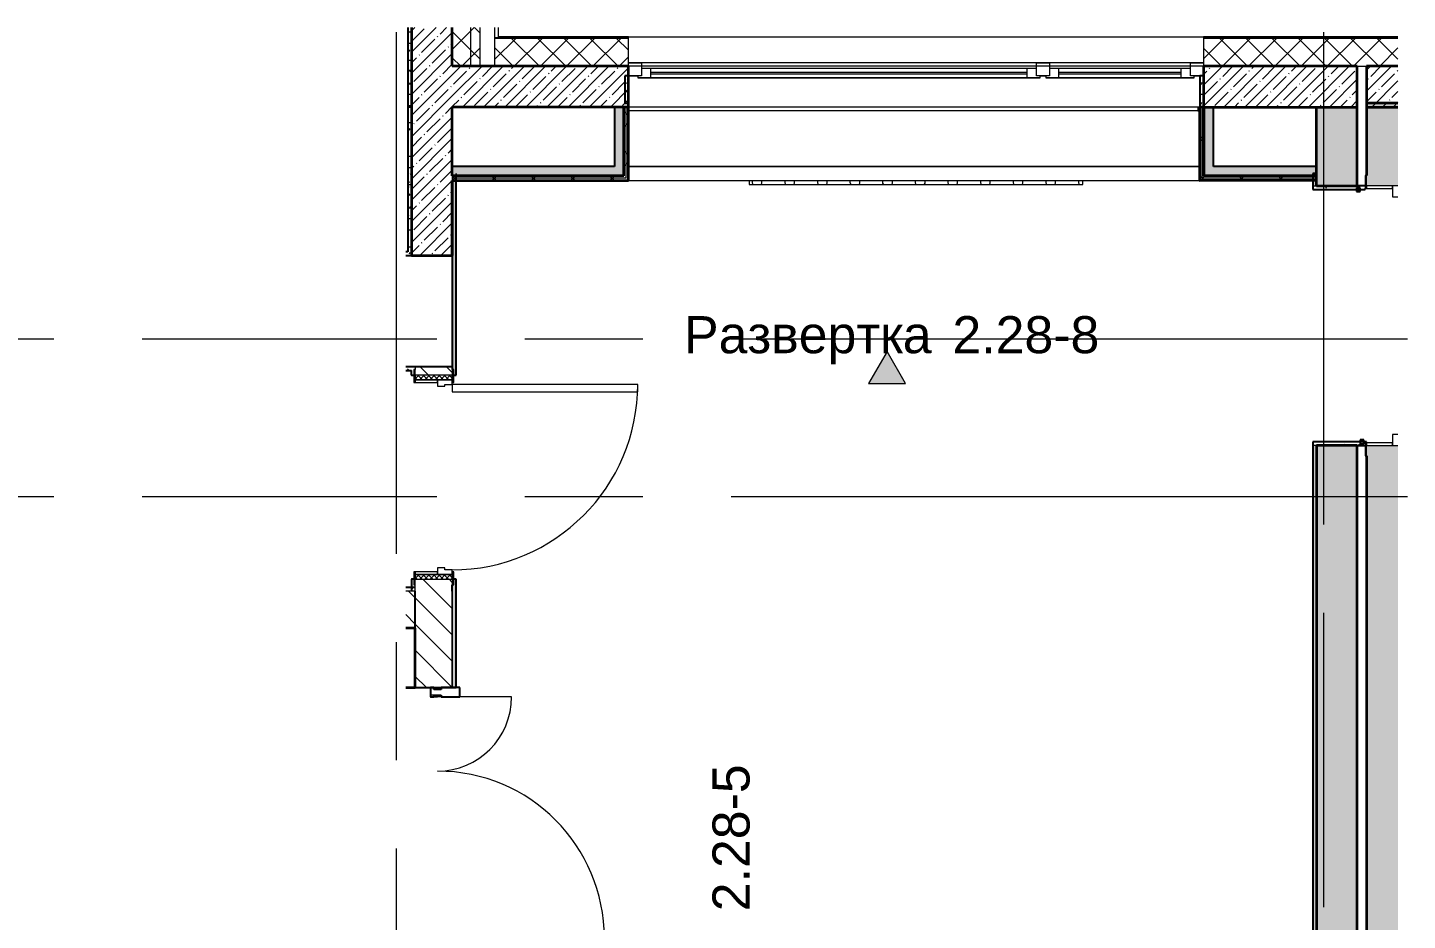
# Model space of a CAD drawing. Header units: millimetres. Extents: x 16345 to 138513, y -2470 to 23828.
# Drawn here: x 31320 to 38760, y 19015 to 23828 of the extents above; entities that cross this region are included whole.
import ezdxf

# ---------------------------------------------------------------- set-up
doc = ezdxf.new("R2010")
doc.units = ezdxf.units.MM
doc.linetypes.add('Осевая', pattern=[3175, 635, -476.25, 1587.5, -476.25])
for name, color, linetype, lineweight in [('A-DOOR', 7, 'Continuous', 9), ('A-DOOR-1', 7, 'Continuous', 13), ('A-DOOR-FRAM', 7, 'Continuous', 13), ('A-DOOR-FRAM-1', 7, 'Continuous', 9), ('A-GLAZ', 7, 'Continuous', 9), ('A-GLAZ-1', 7, 'Continuous', 13), ('A-GLAZ-CWMG', 7, 'Continuous', 9), ('A-GLAZ-CWMG-1', 7, 'Continuous', 25), ('A-WALL', 7, 'Continuous', 9), ('G-ANNO-SYMB', 7, 'Continuous', 9), ('I-WALL', 7, 'Continuous', 9), ('Знаки', 7, 'Continuous', 9), ('Оси', 7, 'Continuous', 9), ('Оси-2', 7, 'Осевая', 9)]:
    doc.layers.add(name, color=color, linetype=linetype, lineweight=lineweight)
for name, color, linetype, lineweight, true_color in [('A-WALL-1', 7, 'Continuous', 13, 0x3c3c3c), ('A-WALL-2', 7, 'Continuous', 35, 0x3c3c3c), ('A-WALL-3', 7, 'Continuous', 25, 0x3c3c3c), ('A-WALL-FNSH-1', 7, 'Continuous', 13, 0x3c3c3c), ('A-WALL-FNSH-2', 7, 'Continuous', 9, 0x3c3c3c)]:
    doc.layers.add(name, color=color, linetype=linetype, lineweight=lineweight, true_color=true_color)
doc.styles.add('Arial_1', font='arial.ttf', dxfattribs={"height": 200})
pattern_1 = [(45, (0, 0), (-57.02463, 57.02463), []), (45, (57.025, 0), (-57.02463, 57.02463), [100.806, -20.161, 3.353, -16.808])]
pattern_2 = [(45, (0, 0), (-70.71068, 70.71068), []), (135, (0, 0), (-70.71068, -70.71068), [])]
pattern_3 = [(135, (0, 0), (-70.71068, -70.71068), [])]
pattern_4 = [(0, (0, 0), (121.92, 30.48), [10.058, -81.382, 10.058, -81.382, -487.68]), (0, (0, 0), (121.92, 30.48), [-182.88, 10.058, -172.822, 10.058, -81.382, -213.36]), (0, (0, 0), (121.92, 30.48), [-457.2, 10.058, -50.902, 10.058, -142.342]), (120, (45.72, 15.24), (-87.356454, 90.345817), [10.058, -81.382, 10.058, -81.382, -487.68]), (120, (45.72, 15.24), (-87.356454, 90.345817), [-182.88, 10.058, -172.822, 10.058, -81.382, -213.36]), (120, (45.72, 15.24), (-87.356454, 90.345817), [-457.2, 10.058, -50.902, 10.058, -142.342]), (240, (60.96, 76.2), (-34.563546, -120.825817), [10.058, -81.382, 10.058, -81.382, -487.68]), (240, (60.96, 76.2), (-34.563546, -120.825817), [-182.88, 10.058, -172.822, 10.058, -81.382, -213.36]), (240, (60.96, 76.2), (-34.563546, -120.825817), [-457.2, 10.058, -50.902, 10.058, -142.342])]
pattern_5 = [(45, (0, 0), (-106.066, 106.066), []), (135, (0, 0), (-106.066, -106.066), [])]

# ---------------------------------------------------------------- blocks, each defined once
blk = doc.blocks.new('120_Окно_СКБ_2Ст - 120_Окно_СКБ_2Ст 3100х2500 _мал_створка слева_ 2-22446355-План разверток пом_ 2_28_ Этаж 2')
at = {"layer": 'A-GLAZ'}
for p, q in [((1550, -57), (-1550, -57)), ((-1549.8, -127), (-1500, -127)), ((-1430, -107), (600, -107)), ((600, -117), (-1430, -117)), ((670, -127), (700, -127)), ((770, -107), (1430, -107)), ((1430, -117), (770, -117)), ((1500, -127), (1530, -127))]:
    blk.add_line(p, q, dxfattribs=at)
at = {"layer": 'A-GLAZ-1'}
for p, q in [((-1550, -127), (-1550, -57)), ((-1550, -57), (-1480, -57)), ((-1480, -57), (-1480, -127)), ((650, -127), (650, -57)), ((650, -57), (720, -57)), ((720, -57), (720, -127)), ((1480, -127), (1480, -57)), ((1480, -57), (1550, -57)), ((1550, -57), (1550, -127)), ((-1480, -127), (-1550, -127)), ((-1480, -127), (-1500, -127)), ((-1500, -127), (-1500, -137)), ((-1500, -137), (670, -137)), ((670, -137), (-1500, -137)), ((650, -87), (-1480, -87)), ((-1480, -87), (-1480, -127)), ((-1430, -137), (-1430, -87)), ((600, -137), (600, -87)), ((650, -127), (650, -87)), ((720, -127), (650, -127)), ((670, -127), (650, -127)), ((670, -137), (670, -127)), ((720, -127), (700, -127)), ((700, -127), (700, -137)), ((700, -137), (1500, -137)), ((1500, -137), (700, -137)), ((1480, -87), (720, -87)), ((720, -87), (720, -127)), ((770, -137), (770, -87)), ((1430, -137), (1430, -87)), ((1480, -127), (1480, -87)), ((1550, -127), (1480, -127)), ((1500, -127), (1480, -127)), ((1500, -137), (1500, -127))]:
    blk.add_line(p, q, dxfattribs=at)
blk = doc.blocks.new('110_Дверь_СКБ_2Ст - Д-1 Лестничная клетка EIS60-24280000-План разверток пом_ 2_28_ Этаж 2')
at = {"layer": 'A-DOOR-FRAM'}
for p, q in [((-687.5, 59.1), (-687.5, 30)), ((-687.5, 30), (-627.5, 30)), ((-672.5, 30), (-687.5, 30)), ((-687.5, 30), (-687.5, -110)), ((-672.5, -110), (-672.5, 30)), ((-627.5, 30), (-627.5, 59.1)), ((652.5, 59.1), (652.5, 30)), ((652.5, 30), (712.5, 30)), ((712.5, 30), (697.5, 30)), ((697.5, 30), (697.5, -110)), ((712.5, 30), (712.5, 59.1)), ((712.5, -110), (712.5, 30)), ((-672.5, -110), (-742.5, -110)), ((-742.5, -110), (-742.5, -118)), ((-742.5, -118), (-672.5, -118)), ((-687.5, -110), (-672.5, -110)), ((-672.5, -118), (-672.5, -110)), ((697.5, -110), (712.5, -110)), ((767.5, -110), (697.5, -110)), ((697.5, -110), (697.5, -118)), ((697.5, -118), (767.5, -118)), ((767.5, -118), (767.5, -110))]:
    blk.add_line(p, q, dxfattribs=at)
blk = doc.blocks.new('110_Дверь_СКБ_1Ст_Внутренняя1 - Д-4б _огнестойкая EI 30_-32701367-План разверток пом_ 2_28_ Этаж 2')
at = {"layer": 'A-DOOR'}
h = blk.add_hatch(dxfattribs=at)
h.set_pattern_fill('FP_16', color=256, style=0, pattern_type=2)
h.set_pattern_definition([(135, (1751.41, 164.685), (-14.14214, -14.14214), []), (225, (1751.41, 164.685), (14.14214, -14.14214), [])])
h.paths.add_polyline_path([(562.5, 100), (537.5, 100), (537.5, -100), (562.5, -100)])
at = {"layer": 'A-DOOR-FRAM-1'}
h = blk.add_hatch(dxfattribs=at)
h.set_pattern_fill('FP_17', color=256, style=0, pattern_type=2)
h.set_pattern_definition([(45, (-371.384, 164.685), (-14.1421, 14.1421), []), (135, (-371.384, 164.685), (-14.1421, -14.1421), [])])
h.paths.add_polyline_path([(-512.5, 100), (-537.5, 100), (-537.5, -100), (-512.5, -100)])
at = {"layer": 'A-DOOR'}
blk.add_arc((-487.5, 100), 1000, 360, 90, dxfattribs=at)
at = {"layer": 'A-DOOR-1'}
for p, q in [((-487.5, 1100), (-487.5, 100)), ((-447.5, 1100), (-487.5, 1100)), ((-447.5, 100), (-447.5, 1100)), ((-487.5, 100), (-447.5, 100))]:
    blk.add_line(p, q, dxfattribs=at)
at = {"layer": 'A-DOOR-FRAM'}
for p, q in [((-497.5, 108), (-567.5, 108)), ((-567.5, 108), (-567.5, 100)), ((-567.5, 100), (-497.5, 100)), ((-512.5, 100), (-537.5, 100)), ((-537.5, 100), (-537.5, -100)), ((-487.5, 100), (-512.5, 100)), ((-512.5, 100), (-512.5, 20)), ((-512.5, -100), (-512.5, 100)), ((-497.5, 100), (-512.5, 100)), ((-512.5, 100), (-512.5, 99)), ((-512.5, 99), (-497.5, 99)), ((-497.5, 100), (-497.5, 108)), ((-497.5, 99), (-497.5, 100)), ((-487.5, 60), (-487.5, 100)), ((512.5, 100), (512.5, 60)), ((537.5, 100), (512.5, 100)), ((592.5, 108), (522.5, 108)), ((522.5, 108), (522.5, 100)), ((537.5, 100), (522.5, 100)), ((522.5, 100), (522.5, 99)), ((522.5, 100), (592.5, 100)), ((522.5, 99), (537.5, 99)), ((537.5, 20), (537.5, 100)), ((562.5, 100), (537.5, 100)), ((537.5, 100), (537.5, -100)), ((537.5, 99), (537.5, 100)), ((562.5, -100), (562.5, 100)), ((592.5, 100), (592.5, 108)), ((-512.5, 20), (-477.5, 20)), ((-497.5, 20), (-512.5, 20)), ((-512.5, 20), (-512.5, -100)), ((-497.5, -100), (-497.5, 20)), ((-477.5, 60), (-487.5, 60)), ((-477.5, 20), (-477.5, 60)), ((512.5, 60), (502.5, 60)), ((502.5, 60), (502.5, 20)), ((502.5, 20), (537.5, 20)), ((537.5, 20), (522.5, 20)), ((522.5, 20), (522.5, -100)), ((537.5, -100), (537.5, 20)), ((-497.5, -100), (-567.5, -100)), ((-567.5, -100), (-567.5, -108)), ((-567.5, -108), (-497.5, -108)), ((-537.5, -100), (-512.5, -100)), ((-512.5, -100), (-497.5, -100)), ((-497.5, -108), (-497.5, -100)), ((522.5, -100), (537.5, -100)), ((592.5, -100), (522.5, -100)), ((522.5, -100), (522.5, -108)), ((522.5, -108), (592.5, -108)), ((537.5, -100), (562.5, -100)), ((592.5, -108), (592.5, -100))]:
    blk.add_line(p, q, dxfattribs=at)
blk = doc.blocks.new('Съемный металлический экран с перфорацией - E1-V5-План разверток пом_ 2_28_ Этаж 2')
at = {"layer": 'Знаки'}
h = blk.add_hatch(dxfattribs=at)
h.set_pattern_fill('FP_19', color=256, style=0, pattern_type=2)
h.set_pattern_definition([(180, (36991.406, 23003), (-6e-15, -50.8), [13.612, -74.376]), (240, (36966.006, 22996.194), (43.99409, -25.4), [13.612, -74.376]), (300, (36959.2, 22970.794), (43.99409, 25.4), [13.612, -74.376]), (210, (36977.79, 23003), (-9e-05, -101.59984), [13.612, -87.988]), (210, (37003.19, 22959.01), (-9e-05, -101.59984), [13.612, -87.988]), (330, (36991.41, 23003), (87.98809, 50.79984), [13.612, -87.988]), (330, (36966.01, 22959.01), (87.98809, 50.79984), [13.612, -87.988]), (270, (36959.2, 22984.41), (87.988, -50.8), [13.612, -87.988]), (270, (37010, 22984.41), (87.988, -50.8), [13.612, -87.988])])
h.paths.add_polyline_path([(0, 20), (0, 0), (1800, 0), (1800, 20), (639.8, 20)])
for p, q in [((1800, 20), (0, 20)), ((0, 20), (0, 0)), ((0, 0), (1800, 0)), ((1800, 0), (1800, 20))]:
    blk.add_line(p, q, dxfattribs=at)
blk = doc.blocks.new('Прямоугольный импост - Импост структурный с накладкой - 160мм Темный-32479175-План разверток пом_ 2_28_ Этаж 2')
at = {"layer": 'A-GLAZ-CWMG-1'}
for p, q in [((-50, 40), (-50, 140)), ((-50, 140), (0, 140)), ((0, 140), (0, 40)), ((-40, 40), (-50, 40)), ((-50, -17), (-50, 0)), ((-50, 0), (-40, 0)), ((-40, 0), (-40, 40)), ((-10, 40), (-10, 0)), ((0, 40), (-10, 40)), ((-10, 0), (0, 0)), ((0, 0), (0, -17)), ((0, -17), (-50, -17))]:
    blk.add_line(p, q, dxfattribs=at)
blk = doc.blocks.new('Дверь_Витражная_остекление_ - Д-39_л_ Актовый-32481803-План разверток пом_ 2_28_ Этаж 2')
at = {"layer": 'A-DOOR'}
for p, q in [((650, 920), (650, 140)), ((-650, 420), (-650, 140)), ((-650, 40), (-650, 20)), ((650, 40), (650, 20))]:
    blk.add_line(p, q, dxfattribs=at)
for centre, radius, start, end in [((650, 20), 900, 90, 180), ((-650, 20), 400, 360, 90)]:
    blk.add_arc(centre, radius, start, end, dxfattribs=at)
at = {"layer": 'A-DOOR-1'}
for p, q in [((-650, 20), (-660, 20)), ((-660, 20), (-660, -20)), ((-650, -20), (-650, 20)), ((660, 20), (650, 20)), ((650, 20), (650, -20)), ((660, -20), (660, 20)), ((-660, -20), (-650, -20)), ((650, -20), (660, -20))]:
    blk.add_line(p, q, dxfattribs=at)
blk = doc.blocks.new('Зашивка приборов отопления22 - Зашивка приборов отопления-33321747-План разверток пом_ 2_28_ Этаж 2')
at = {"layer": 'A-WALL'}
for p, q in [((37267.8, 26888.4), (34187.8, 26888.4)), ((34187.8, 26567.4), (37267.8, 26567.4)), ((37267.8, 26567.4), (34187.8, 26567.4)), ((34187.8, 26492.4), (37267.8, 26492.4))]:
    blk.add_line(p, q, dxfattribs=at)
blk = doc.blocks.new('Фасад - Марка фасада_Указатель-25386507-План разверток пом_ 2_28_ Этаж 2')
at = {"layer": 'G-ANNO-SYMB'}
blk.add_hatch(color=256, dxfattribs=at).paths.add_polyline_path([(-1, 0), (0, 1.732), (1, 0), (0, 0)])
for p, q in [((0, 1.732), (-1, 0)), ((1, 0), (0, 1.732)), ((-1, 0), (0, 0)), ((0, 0), (1, 0))]:
    blk.add_line(p, q, dxfattribs=at)

msp = doc.modelspace()

# ---------------------------------------------------------------- hatches: boundary and pattern name
at = {"layer": 'A-WALL'}
h = msp.add_hatch(dxfattribs=at)
h.set_pattern_fill('FP_1', color=256, style=0, pattern_type=2)
h.set_pattern_definition(pattern_2)
h.paths.add_polyline_path([(33710, 23620), (33710, 23828), (33610, 23828), (33610, 23620)])
h = msp.add_hatch(dxfattribs=at)
h.set_pattern_fill('FP_1', color=256, style=0, pattern_type=2)
h.set_pattern_definition(pattern_2)
h.paths.add_polyline_path([(33760, 23620), (33760, 23828), (33710, 23828), (33710, 23620)])
h = msp.add_hatch(dxfattribs=at)
h.set_pattern_fill('FP_1', color=256, style=0, pattern_type=2)
h.set_pattern_definition(pattern_2)
h.paths.add_polyline_path([(38709.1, 23620), (38709.1, 23770), (37660, 23770), (37660, 23620), (38540, 23620)])
h.paths.add_polyline_path([(34029.9, 23620), (34560, 23620), (34560, 23770), (33840, 23770), (33840, 23620), (33860, 23620)])
at = {"layer": 'I-WALL'}
h = msp.add_hatch(dxfattribs=at)
h.set_pattern_fill('FP_14', color=256, style=0, pattern_type=2)
h.set_pattern_definition(pattern_4)
h.paths.add_polyline_path([(33390, 22620), (33390, 23828), (33370, 23828), (33370, 22620)])
h = msp.add_hatch(dxfattribs=at)
h.set_pattern_fill('FP_2', color=256, style=0, pattern_type=2)
h.set_pattern_definition(pattern_1)
h.paths.add_polyline_path([(33610, 22600), (33610, 23828), (33390, 23828), (33390, 22600)])
h = msp.add_hatch(dxfattribs=at)
h.set_pattern_fill('FP_2', color=256, style=0, pattern_type=2)
h.set_pattern_definition(pattern_1)
h.paths.add_polyline_path([(38490, 23400), (38490, 23620), (37660, 23620), (37660, 23400)])
h.paths.add_polyline_path([(34560, 23400), (34560, 23620), (33610, 23620), (33610, 23400), (34029.9, 23400)])
h = msp.add_hatch(dxfattribs=at)
h.set_pattern_fill('FP_2', color=256, style=0, pattern_type=2)
h.set_pattern_definition(pattern_1)
h.paths.add_polyline_path([(38540, 23400), (38709.1, 23400), (38709.1, 23620), (38540, 23620)])
h = msp.add_hatch(dxfattribs=at)
h.set_pattern_fill('FP_14', color=256, style=0, pattern_type=2)
h.set_pattern_definition(pattern_4)
h.paths.add_polyline_path([(34560.2, 23420), (34560.2, 23568), (34540.2, 23568), (34540.2, 23420)])
h = msp.add_hatch(dxfattribs=at)
h.set_pattern_fill('FP_14', color=256, style=0, pattern_type=2)
h.set_pattern_definition(pattern_4)
h.paths.add_polyline_path([(37660, 23400), (37660, 23568), (37640, 23568), (37640, 23400)])
for points in [[(34535, 23079), (34535, 23400), (34485, 23400), (34485, 23079)], [(37715, 23029), (37715, 23399), (37665, 23399), (37665, 23029)], [(33610, 23029), (34535, 23029), (34535, 23079), (33610, 23079), (33610, 23075.4)], [(38270, 23029), (38270, 23079), (37715, 23079), (37715, 23029)]]:
    msp.add_hatch(color=256, dxfattribs=at).paths.add_polyline_path(points)
h = msp.add_hatch(dxfattribs=at)
h.set_pattern_fill('FP_13', color=256, style=0, pattern_type=2)
h.set_pattern_definition(pattern_5)
h.paths.add_polyline_path([(34547.5, 23029), (34547.5, 23400), (34535, 23400), (34535, 23029)])
h = msp.add_hatch(dxfattribs=at)
h.set_pattern_fill('FP_13', color=256, style=0, pattern_type=2)
h.set_pattern_definition(pattern_5)
h.paths.add_polyline_path([(34560, 23016.5), (34560, 23400), (34547.5, 23400), (34547.5, 23016.5)])
h = msp.add_hatch(dxfattribs=at)
h.set_pattern_fill('FP_13', color=256, style=0, pattern_type=2)
h.set_pattern_definition(pattern_5)
h.paths.add_polyline_path([(37640, 23004), (37652.5, 23004), (37652.5, 23399), (37640, 23399), (37640, 23075.4)])
h = msp.add_hatch(dxfattribs=at)
h.set_pattern_fill('FP_13', color=256, style=0, pattern_type=2)
h.set_pattern_definition(pattern_5)
h.paths.add_polyline_path([(37665, 23016.5), (37665, 23399), (37652.5, 23399), (37652.5, 23016.5)])
h = msp.add_hatch(dxfattribs=at)
h.set_pattern_fill('FP_2', color=256, style=0, pattern_type=2)
h.set_pattern_definition(pattern_1)
h.paths.add_polyline_path([(38270, 11200), (38490, 11200), (38490, 12125), (38270, 12125), (38270, 11784.8)])
h.paths.add_polyline_path([(38490, 13525), (38490, 21575), (38270, 21575), (38270, 13525)])
h.paths.add_polyline_path([(38270, 22975), (38490, 22975), (38490, 23400), (38270, 23400), (38270, 23004)])
h = msp.add_hatch(dxfattribs=at)
h.set_pattern_fill('FP_2', color=256, style=0, pattern_type=2)
h.set_pattern_definition(pattern_1)
h.paths.add_polyline_path([(38540, 10450), (38709.1, 10450), (38709.1, 12125), (38540, 12125), (38540, 10680)])
h.paths.add_polyline_path([(38540, 13525), (38709.1, 13525), (38709.1, 21575), (38540, 21575), (38540, 13580)])
h.paths.add_polyline_path([(38680, 22975), (38709.1, 22975), (38709.1, 23420.3), (38540, 23420.3), (38540, 22975)])
h = msp.add_hatch(dxfattribs=at)
h.set_pattern_fill('FP_13', color=256, style=0, pattern_type=2)
h.set_pattern_definition(pattern_5)
h.paths.add_polyline_path([(33610, 23016.5), (34547.5, 23016.5), (34547.5, 23029), (33610, 23029)])
h = msp.add_hatch(dxfattribs=at)
h.set_pattern_fill('FP_13', color=256, style=0, pattern_type=2)
h.set_pattern_definition(pattern_5)
h.paths.add_polyline_path([(33610, 23004), (34560, 23004), (34560, 23016.5), (33610, 23016.5)])
h = msp.add_hatch(dxfattribs=at)
h.set_pattern_fill('FP_14', color=256, style=0, pattern_type=2)
h.set_pattern_definition(pattern_4)
h.paths.add_polyline_path([(33630, 17850), (33630, 18870), (33610, 18870), (33610, 17850)])
h.paths.add_polyline_path([(33630, 20270), (33630, 20855), (33618, 20855), (33618, 20825), (33610, 20825), (33610, 20270)])
h.paths.add_polyline_path([(33618, 21955), (33630, 21955), (33630, 23004), (33610, 23004), (33610, 21985), (33618, 21985)])
h = msp.add_hatch(dxfattribs=at)
h.set_pattern_fill('FP_13', color=256, style=0, pattern_type=2)
h.set_pattern_definition(pattern_5)
h.paths.add_polyline_path([(38250, 23004), (38270, 23004), (38270, 23016.5), (37652.5, 23016.5), (37652.5, 23004), (38249, 23004)])
h = msp.add_hatch(dxfattribs=at)
h.set_pattern_fill('FP_13', color=256, style=0, pattern_type=2)
h.set_pattern_definition(pattern_5)
h.paths.add_polyline_path([(37715, 23016.5), (38270, 23016.5), (38270, 23029), (37665, 23029), (37665, 23016.5)])
h = msp.add_hatch(dxfattribs=at)
h.set_pattern_fill('FP_14', color=256, style=0, pattern_type=2)
h.set_pattern_definition(pattern_4)
h.paths.add_polyline_path([(38250, 11200), (38270, 11200), (38270, 12125), (38250, 12125), (38250, 11220)])
h.paths.add_polyline_path([(38250, 13525), (38270, 13525), (38270, 21575), (38250, 21575), (38250, 17806.5)])
h.paths.add_polyline_path([(38270, 22975), (38270, 23041.5), (38250, 23041.5), (38250, 22975)])
h = msp.add_hatch(dxfattribs=at)
h.set_pattern_fill('FP_14', color=256, style=0, pattern_type=2)
h.set_pattern_definition(pattern_4)
h.paths.add_polyline_path([(38532, 22955), (38532, 22975), (38250, 22975), (38250, 22955)])
h = msp.add_hatch(dxfattribs=at)
h.set_pattern_fill('FP_14', color=256, style=0, pattern_type=2)
h.set_pattern_definition(pattern_4)
h.paths.add_polyline_path([(33359, 22600), (33390, 22600), (33390, 22620), (33359, 22619.4)])
h = msp.add_hatch(dxfattribs=at)
h.set_pattern_fill('FP_14', color=256, style=0, pattern_type=2)
h.set_pattern_definition(pattern_4)
h.paths.add_polyline_path([(33359, 21980), (33390, 21980), (33390, 22000), (33359, 22000), (33359, 21981.6)])
h = msp.add_hatch(dxfattribs=at)
h.set_pattern_fill('FP_14', color=256, style=0, pattern_type=2)
h.set_pattern_definition(pattern_4)
h.paths.add_polyline_path([(33390, 20790), (33410, 20790), (33410, 20825), (33402, 20825), (33402, 20855), (33390, 20855), (33390, 20817.3)])
h.paths.add_polyline_path([(33390, 21955), (33402, 21955), (33402, 21985), (33410, 21985), (33410, 22000), (33390, 22000), (33390, 21979)])
h = msp.add_hatch(dxfattribs=at)
h.set_pattern_fill('FP_3', color=256, style=0, pattern_type=2)
h.set_pattern_definition(pattern_3)
h.paths.add_polyline_path([(33410, 20790), (33610, 20790), (33610, 20855), (33410, 20855), (33410, 20810)])
h.paths.add_polyline_path([(33610, 21955), (33610, 22000), (33410, 22000), (33410, 21955)])
h = msp.add_hatch(dxfattribs=at)
h.set_pattern_fill('FP_14', color=256, style=0, pattern_type=2)
h.set_pattern_definition(pattern_4)
h.paths.add_polyline_path([(38532, 21575), (38532, 21590), (38540, 21590), (38540, 21595), (38250, 21595), (38250, 21575), (38270, 21575)])
h = msp.add_hatch(dxfattribs=at)
h.set_pattern_fill('FP_14', color=256, style=0, pattern_type=2)
h.set_pattern_definition(pattern_4)
h.paths.add_polyline_path([(33410, 20790), (33410, 20810), (33359, 20809.8), (33359, 20790)])
h = msp.add_hatch(dxfattribs=at)
h.set_pattern_fill('FP_3', color=256, style=0, pattern_type=2)
h.set_pattern_definition(pattern_3)
h.paths.add_polyline_path([(33359, 20590), (33410, 20590), (33410, 20790), (33359, 20790), (33359, 20593.9)])
h = msp.add_hatch(dxfattribs=at)
h.set_pattern_fill('FP_3', color=256, style=0, pattern_type=2)
h.set_pattern_definition(pattern_3)
h.paths.add_polyline_path([(33610, 17850), (33610, 18870), (33410, 18870), (33410, 17850), (33444.8, 17850)])
h.paths.add_polyline_path([(33610, 20270), (33610, 20790), (33410, 20790), (33410, 20270)])

# ---------------------------------------------------------------- linework, layer by layer
at = {"layer": 'A-WALL'}
for p, q in [((33710, 23620), (33710, 23828)), ((33760, 23620), (33760, 23828)), ((33840, 23620), (33840, 23773)), ((34560, 23770), (33840, 23770)), ((33860, 23778), (33860, 23773)), ((34560, 23778), (37660, 23778)), ((38709.1, 23770), (37660, 23770)), ((37660, 23620), (34560, 23620)), ((34547.5, 23016.5), (34547.5, 23400)), ((37652.5, 23016.5), (37652.5, 23399)), ((33610, 23029), (33610, 23004)), ((34547.5, 23016.5), (33610, 23016.5)), ((38270, 23016.5), (37652.5, 23016.5)), ((38250, 22975), (38270, 22975)), ((33410, 22000), (33410, 21985)), ((38270, 21575), (38250, 21575)), ((33410, 20790), (33359, 20790)), ((33410, 20790), (33410, 20825)), ((33610, 20790), (33610, 20270)), ((33610, 20270), (33610, 20790))]:
    msp.add_line(p, q, dxfattribs=at)
at = {"layer": 'A-WALL-1'}
for p, q in [((33840, 23773), (33840, 23828)), ((34560, 23620), (34560, 23770)), ((37660, 23770), (37660, 23620)), ((38490, 23620), (38540, 23620))]:
    msp.add_line(p, q, dxfattribs=at)
at = {"layer": 'A-WALL-2'}
for p, q in [((33390, 23828), (33390, 22600)), ((33610, 23620), (33610, 23828)), ((34560, 23620), (33610, 23620)), ((34560, 23004), (34560, 23620)), ((37660, 23620), (37660, 23400)), ((38490, 23620), (37660, 23620)), ((38490, 22975), (38490, 23620)), ((38540, 23620), (38540, 23030)), ((38709.1, 23620), (38540, 23620)), ((33610, 23029), (33610, 23400)), ((34560, 23400), (33610, 23400)), ((34535, 23029), (34535, 23400)), ((37665, 23399), (37640, 23399)), ((37640, 23004), (37640, 23399)), ((37660, 23400), (38490, 23400)), ((37665, 23029), (37665, 23399)), ((38270, 22975), (38270, 23400)), ((38709.1, 23420.3), (38540, 23420.3)), ((38540, 23400), (38709.1, 23400)), ((34535, 23029), (33610, 23029)), ((33610, 22600), (33610, 23004)), ((33610, 23004), (33610, 22600)), ((33610, 23004), (34560, 23004)), ((38270, 23004), (37640, 23004)), ((38270, 23029), (37665, 23029)), ((38270, 22975), (38490, 22975)), ((33390, 22600), (33610, 22600)), ((38490, 21575), (38270, 21575)), ((38270, 21575), (38270, 13525)), ((38490, 13525), (38490, 21575)), ((38540, 21520), (38540, 13580)), ((33410, 20590), (33359, 20590)), ((33410, 20270), (33410, 20590)), ((33359, 20270), (33410, 20270))]:
    msp.add_line(p, q, dxfattribs=at)
at = {"layer": 'A-WALL-3'}
for p, q in [((33370, 23828), (33370, 22620)), ((34560.2, 23568), (34540.2, 23568)), ((34540.2, 23568), (34540.2, 23420)), ((34560.2, 23420), (34560.2, 23568)), ((37660, 23568), (37640, 23568)), ((37640, 23568), (37640, 23400)), ((34485, 23400), (34485, 23079)), ((34540.2, 23420), (34560.2, 23420)), ((37640, 23400), (37660, 23400)), ((37715, 23399), (37665, 23399)), ((37715, 23079), (37715, 23399)), ((34485, 23079), (33610, 23079)), ((38270, 23079), (37715, 23079)), ((33630, 21955), (33630, 23004)), ((38250, 23041.5), (38250, 22955)), ((38270, 23041.5), (38250, 23041.5)), ((38250, 22955), (38532, 22955)), ((38485, 22965), (38485, 22945)), ((38505, 22965), (38485, 22965)), ((38485, 22945), (38505, 22945)), ((38532, 22975), (38490, 22975)), ((38505, 22945), (38505, 22965)), ((38532, 22955), (38532, 22960)), ((33370, 22620), (33359, 22620)), ((33359, 22600), (33390, 22600)), ((33610, 22600), (33610, 21985)), ((33610, 22000), (33359, 22000)), ((33359, 21980), (33390, 21980)), ((33390, 21955), (33390, 21980)), ((33390, 21955), (33402, 21955)), ((33618, 21955), (33630, 21955)), ((38250, 21595), (38250, 13525)), ((38540, 21595), (38250, 21595)), ((38525, 21605), (38505, 21605)), ((38505, 21605), (38505, 21585)), ((38505, 21585), (38525, 21585)), ((38525, 21585), (38525, 21605)), ((38540, 21590), (38540, 21595)), ((38490, 21575), (38532, 21575)), ((33390, 20855), (33390, 20790)), ((33402, 20855), (33390, 20855)), ((33630, 20855), (33618, 20855)), ((33630, 20270), (33630, 20855)), ((33410, 20810), (33359, 20810)), ((33410, 20590), (33410, 20790)), ((33610, 20790), (33610, 20825)), ((33410, 20270), (33630, 20270))]:
    msp.add_line(p, q, dxfattribs=at)
at = {"layer": 'A-WALL-FNSH-1'}
for p, q in [((33369, 23828.1), (33369, 22620)), ((34560, 23773), (33840, 23773)), ((34560, 23770), (34560, 23773)), ((37660, 23773), (37660, 23770)), ((38709.1, 23773), (37660, 23773)), ((34561.2, 23568), (34560.2, 23568)), ((34561.2, 23420), (34561.2, 23568)), ((37640, 23568), (37639, 23568)), ((37639, 23568), (37639, 23400)), ((33390, 23400), (33370, 23400)), ((33370, 23399), (33390, 23399)), ((34561, 23400), (34560, 23400)), ((34560.2, 23420), (34561.2, 23420)), ((34561, 23003), (34561, 23400)), ((37639, 23400), (37640, 23400)), ((37639, 23379), (37639, 22999.5)), ((37640, 23379), (37639, 23379)), ((33630, 23041.5), (33630, 23004)), ((33631, 23041.5), (33630, 23041.5)), ((33631, 23004), (33631, 23041.5)), ((33631, 21955), (33631, 23003)), ((33631, 23003), (34561, 23003)), ((37639, 22999.5), (37640, 22999.5)), ((37640, 22999.5), (37640, 23003)), ((37640, 23003), (38249, 23003)), ((38249, 23003), (38249, 22975)), ((38249, 22975), (38250, 22975)), ((33359, 21979), (33389, 21979)), ((33389, 21979), (33389, 21955)), ((33389, 21955), (33390, 21955)), ((33630, 21955), (33631, 21955)), ((38250, 21575), (38249, 21575)), ((38249, 21575), (38249, 13525)), ((33389, 20855), (33389, 20811)), ((33390, 20855), (33389, 20855)), ((33631, 20855), (33630, 20855)), ((33631, 20270), (33631, 20855)), ((33389, 20811), (33359, 20811)), ((33630, 20270), (33631, 20270))]:
    msp.add_line(p, q, dxfattribs=at)
at = {"layer": 'A-WALL-FNSH-2'}
for p, q in [((33860, 23778), (33860, 23828)), ((34560, 23778), (33860, 23778)), ((34560, 23773), (34560, 23778)), ((38709.1, 23778), (37660, 23778)), ((37660, 23778), (37660, 23773))]:
    msp.add_line(p, q, dxfattribs=at)
at = {"layer": 'I-WALL'}
for p, q in [((34561, 23380), (34560, 23380)), ((37639, 23379), (34561, 23379)), ((37639, 23400), (37630, 23400)), ((37630, 23400), (37630, 23380)), ((37630, 23380), (37640, 23380)), ((34561, 23004), (37640, 23004)), ((37640, 23003), (34561, 23003)), ((37651, 23004), (37651, 23003))]:
    msp.add_line(p, q, dxfattribs=at)
at = {"layer": 'Оси'}
for p, q in [((33310, 21302.9), (33310, 23802.9)), ((38310, 21302.9), (38310, 23802.9)), ((36260, 22150), (38760, 22150)), ((36260, 21300), (38760, 21300))]:
    msp.add_line(p, q, dxfattribs=at)
at = {"layer": 'Оси-2'}
for p, q in [((21302, 22150), (36260, 22150)), ((21302, 21300), (36260, 21300)), ((33310, 829.5), (33310, 21302.9)), ((38310, 2099.5), (38310, 21302.9))]:
    msp.add_line(p, q, dxfattribs=at)

# ---------------------------------------------------------------- block references
at = {"layer": 'A-DOOR'}
for name, p, rotation in [('110_Дверь_СКБ_2Ст - Д-1 Лестничная клетка EIS60-24280000-План разверток пом_ 2_28_ Этаж 2', (38650, 22287.5), 269.9999999999999), ('110_Дверь_СКБ_1Ст_Внутренняя1 - Д-4б _огнестойкая EI 30_-32701367-План разверток пом_ 2_28_ Этаж 2', (33510, 21417.5), 270), ('Дверь_Витражная_остекление_ - Д-39_л_ Актовый-32481803-План разверток пом_ 2_28_ Этаж 2', (33510, 19570), 269.9999999999996)]:
    msp.add_blockref(name, p, dxfattribs=dict(at, rotation=rotation))
at = {"layer": 'A-GLAZ'}
msp.add_blockref('120_Окно_СКБ_2Ст - 120_Окно_СКБ_2Ст 3100х2500 _мал_створка слева_ 2-22446355-План разверток пом_ 2_28_ Этаж 2', (36110, 23695), dxfattribs=at)
at = {"layer": 'A-GLAZ-CWMG', "extrusion": (0, 0, -1), "rotation": 90.00000000000041}
msp.add_blockref('Прямоугольный импост - Импост структурный с накладкой - 160мм Темный-32479175-План разверток пом_ 2_28_ Этаж 2', (-33510, 20270), dxfattribs=at)
at = {"layer": 'A-WALL'}
msp.add_blockref('Зашивка приборов отопления22 - Зашивка приборов отопления-33321747-План разверток пом_ 2_28_ Этаж 2', (372.2, -3488.4), dxfattribs=at)
at = {"layer": 'G-ANNO-SYMB', "xscale": 99.99999999999993, "yscale": 99.99999999999993, "zscale": 99.99999999999993}
msp.add_blockref('Фасад - Марка фасада_Указатель-25386507-План разверток пом_ 2_28_ Этаж 2', (35954.6, 21908.9), dxfattribs=at)
at = {"layer": 'Знаки', "rotation": 180}
msp.add_blockref('Съемный металлический экран с перфорацией - E1-V5-План разверток пом_ 2_28_ Этаж 2', (37010, 23003), dxfattribs=at)

# ---------------------------------------------------------------- texts
at = {"layer": 'G-ANNO-SYMB', "char_height": 200, "attachment_point": 1, "style": 'Arial_1'}
for s, insert, width in [('Развертка', (34859.8, 22272.8), 1659.493), (' 2.28-8', (36229.1, 22272.8), 1074.261)]:
    msp.add_mtext(s, dxfattribs=dict(at, insert=insert, width=width))
at = {"layer": 'G-ANNO-SYMB', "insert": (35012.9, 18986.8), "char_height": 200, "width": 1074.261, "attachment_point": 1, "rotation": 90, "style": 'Arial_1'}
msp.add_mtext(' 2.28-5', dxfattribs=at)

doc.saveas('drawing.dxf')
